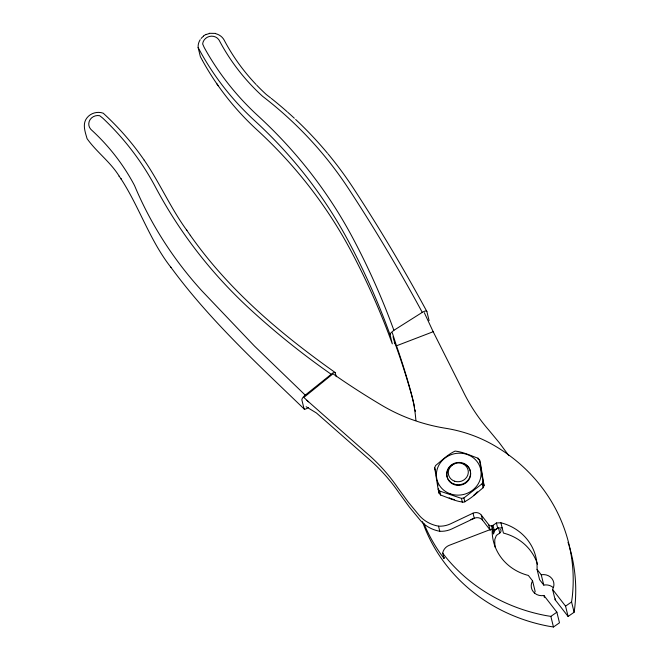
<?xml version="1.0" encoding="UTF-8"?>
<svg xmlns="http://www.w3.org/2000/svg" width="660" height="660" viewBox="0 0 660 660"><rect width="100%" height="100%" fill="white"/><g stroke="black" fill="none" stroke-linecap="round" stroke-linejoin="round"><path stroke-width="0.99" d="M202.48 60.555L200.359 56.62L198.124 47.52L198.181 45.499A13.777 12.812 -13.8 0 1 200.219 39.707M202.488 60.563A303.534 282.414 -13.8 0 0 257.111 129.97A505.461 470.283 -13.8 0 1 351.128 251.171A828.374 770.731 -13.8 0 1 388.864 334.587L392.312 343.852L390.076 334.752L391.025 332.722L393.904 330.305L422.268 312.378A4.95 1.708 -34.9 0 1 426.871 311.503L429.099 320.611M308.129 401.412L365.549 452.158A198.239 184.445 -13.8 0 1 397.782 487.765L408.119 501.938L419.298 515.51A34.139 31.762 -13.8 0 0 438.52 526.152A22.96 21.359 -13.8 0 0 450.59 523.817L473.014 513.175A6.839 6.369 -13.8 0 1 481.338 515.122L488.738 524.692A2.995 2.788 -13.8 0 0 492.995 525.352L496.419 522.967L500.899 522.769A51.331 47.759 -13.8 0 1 537.058 569.382L541.241 574.794A10.923 10.164 -13.8 0 1 551.941 578.606A10.923 10.164 -13.8 0 1 552.585 589.421L555.118 599.734L568.095 616.457L574.109 612.257L571.577 601.953L572.212 597.391A175.164 162.97 -13.8 0 0 494.348 445.574A140.687 130.894 -13.8 0 0 445.665 428.282A181.005 168.407 -13.8 0 1 381.818 405.314A831.212 773.371 -13.8 0 1 341.806 379.904L332.962 373.816L303.864 397.452L308.591 401.841M574.109 612.257L574.744 607.695A175.164 162.97 -13.8 0 0 569.176 546.018M434.668 467.75L435.575 465.547C441.796 460.49 447.81 454.443 455.062 451.102C462.932 451.844 470.539 455.573 478.03 458.221L479.581 459.995L480.562 464.005L484.044 485.537L483.136 487.74C476.916 492.797 470.902 498.844 463.65 502.186C455.779 501.443 448.173 497.714 440.682 495.066L439.131 493.292L438.149 489.283L434.668 467.75L435.262 470.151M438.149 489.283L439.7 491.056L461.439 498.374L463.897 497.954L482.146 483.731L483.062 481.528L479.581 459.995M308.269 407.443A4.942 1.617 -42.4 0 1 304.046 408.771L301.884 399.968A4.942 1.617 -42.4 0 1 305.242 395.134L333.028 372.842L335.082 372.446L336.286 376.703M492.673 531.019A2.995 2.788 -13.8 0 0 494.249 530.458L497.673 528.074L502.153 527.868M500.61 529.328A2.995 2.788 -13.8 0 1 499.768 533.057L496.345 535.441L494.81 539.434A51.331 47.759 -13.8 0 0 495.165 547.288M442.712 553.163L444.312 555.299A175.164 162.97 -13.8 0 0 546.076 615.607L550.861 616.39L556.875 612.199L543.906 595.477A10.923 10.164 -13.8 0 1 533.206 591.657A10.923 10.164 -13.8 0 1 532.554 580.841L528.363 575.446A51.331 47.759 -13.8 0 1 492.203 528.833L449.262 545.308A10.296 9.578 -13.8 0 0 442.712 553.163L443.99 558.368A10.296 9.578 -13.8 0 1 444.163 557.518M568.095 616.457L565.562 606.144L571.577 601.953M422.483 521.631A175.164 162.97 -13.8 0 0 548.683 626.216L553.468 627L559.482 622.809L556.875 612.199M203.462 35.912L206.209 34.287M394.878 343.687L394.746 342.614M415.915 420.577A181.005 168.407 -13.8 0 0 410.726 391.264A831.212 773.371 -13.8 0 0 397.072 347.474L396.487 345.807L433.183 331.724L462.742 390.514A198.239 184.445 -13.8 0 0 488.986 430.295L499.273 442.712L508.843 455.639M470.877 519.544L474.647 518.125A6.839 6.369 -13.8 0 1 482.592 520.22L489.992 529.798A2.995 2.788 -13.8 0 0 490.38 530.252M209.261 33.297L215.614 33.413M306.149 406.733L316.429 412.987L366.803 457.264A198.239 184.445 -13.8 0 1 399.036 492.871L409.373 507.037L420.552 520.616A34.139 31.762 -13.8 0 0 439.774 531.259A22.96 21.359 -13.8 0 0 451.844 528.924L474.268 518.273L473.014 513.175M335.082 372.446C280.723 333.943 228.797 290.177 190.286 235.282L190.542 235.653L186.615 230.035L186.871 230.398C170.643 208.213 159.786 182.754 144.202 160.174M331.039 374.171L323.623 368.915A833.341 775.351 -13.8 0 1 250.445 309.54A510.329 474.82 -13.8 0 1 155.537 187.176A298.666 277.885 -13.8 0 0 102.787 118.156L99.726 115.723A8.827 8.217 -13.8 0 0 90.189 119.493A8.827 8.217 -13.8 0 0 90.618 129.071L91.352 129.83A228.541 212.636 -13.8 0 1 134.541 185.551A414.645 385.795 -13.8 0 0 201.91 290.87L254.405 346.013L305.242 395.125M394.259 342.457L394.729 342.325L394.911 343.076L394.639 342.68M270.542 97.828L266.392 94.594A223.591 208.032 -13.8 0 1 256.732 85.181M306.916 400.29L307.758 401.065M304.293 409.117C257.614 364.072 209.278 319.696 170.816 267.168M552.585 589.421L565.562 606.144M553.146 587.507A10.923 10.164 -13.8 0 0 543.774 585.098L539.591 579.694L537.058 569.382M443.99 558.368L440.88 554.218A175.164 162.97 -13.8 0 1 423.926 523.504M144.457 160.537C132.594 143.245 118.709 127.355 103.232 113.198C97.54 111.144 90.676 113.017 86.98 117.851C82.013 123.907 85.239 132.107 87.07 138.658C96.517 152.081 110.74 162.179 119.41 176.55L119.155 176.187L121.052 178.918L120.805 178.555C139.458 207.108 149.754 240.463 171.064 267.539M216.579 83.399L218.138 85.726M426.863 311.503C404.044 269.305 379.467 228.047 353.183 187.91A419.405 390.217 -13.8 0 0 327.962 153.796M422.268 312.378C399.44 270.138 374.847 228.838 348.546 188.669A414.645 385.795 -13.8 0 0 262.589 96.302A228.541 212.636 -13.8 0 1 219.359 40.615L218.823 39.724A8.827 8.217 -13.8 0 0 209.302 36.473A8.827 8.217 -13.8 0 0 202.653 43.981L204.204 47.47A298.666 277.885 -13.8 0 0 257.961 115.781A510.329 474.82 -13.8 0 1 352.869 238.144A833.341 775.351 -13.8 0 1 390.835 322.063L393.904 330.305M198.124 47.52L200.244 51.447A303.55 282.43 -13.8 0 0 254.875 120.862A505.461 470.283 -13.8 0 1 348.892 242.071A828.374 770.731 -13.8 0 1 386.628 325.487L390.076 334.752M424.297 312.659L433.183 331.724M394.02 340.618L393.038 336.674M394.259 341.286L396.223 346.698A831.212 773.371 -13.8 0 1 412.046 396.668A181.005 168.407 -13.8 0 1 413.407 401.907M392.287 332.731L396.487 345.807M541.241 574.794L543.774 585.098M550.861 616.39L553.468 627M543.906 595.477L544.376 597.407M532.554 580.841L535.161 591.451A10.923 10.164 -13.8 0 0 534.352 593.224M500.899 522.769L503.431 533.074A51.331 47.759 -13.8 0 1 537.512 564.201M499.768 533.057L498.44 527.654L495.016 530.038L493.482 534.031L492.203 528.833M496.419 522.967L497.673 528.074M478.03 458.221L478.417 459.822M483.062 481.528L484.044 485.537M492.995 525.352L494.249 530.458M482.146 483.731L483.136 487.74M488.631 524.527L489.992 529.798M481.338 515.122L482.592 520.22M463.897 497.954L464.879 501.963M461.439 498.374L462.421 502.384M439.7 491.056L440.682 495.066M438.52 526.152L439.774 531.259M435.658 471.76L435.905 473.253M436.293 475.612L436.565 477.221M437.646 483.862L437.935 485.678M438.38 488.449L439.131 493.292M482.196 476.207A22.448 20.881 -13.8 0 1 482.32 478.03M477.361 491.749A22.448 20.881 -13.8 0 1 473.905 495.074M454.583 499.645A22.448 20.881 -13.8 0 1 449.155 497.813M469.689 469.342A11.979 11.146 -13.8 0 1 458.972 485.347A11.979 11.146 -13.8 0 1 447.637 470.423M448.058 469.516A11.979 11.146 -13.8 0 1 453.973 464.054M464.054 463.972A11.979 11.146 -13.8 0 1 465.836 464.937M466.645 465.523A11.979 11.146 -13.8 0 1 469.227 468.484M413.614 402.79A181.005 168.407 -13.8 0 1 414.579 407.203M415.099 409.86A181.005 168.407 -13.8 0 1 415.421 411.634M201.16 38.445A13.777 12.812 -13.8 0 1 203.47 36.242M206.25 34.6A13.777 12.812 -13.8 0 1 209.344 33.594M215.77 33.718A13.777 12.812 -13.8 0 1 223.393 38.849L224.144 40.078A223.591 208.032 -13.8 0 0 256.063 84.48M271.243 98.381A419.405 390.217 -13.8 0 1 287.05 111.631M287.719 112.225A419.405 390.217 -13.8 0 1 294.343 118.239M295.647 119.46A419.405 390.217 -13.8 0 1 327.393 153.112M568.004 542.314A175.164 162.97 -13.8 0 1 568.895 545.094M555.571 598.859A10.923 10.164 -13.8 0 1 555.118 599.734M491.84 525.855L493.094 530.962L491.84 525.855M450.582 493.936A22.448 20.881 -13.8 0 0 480.859 470.341A22.448 20.881 -13.8 0 0 444.807 458.205A22.448 20.881 -13.8 0 0 450.582 493.936M454.253 484.159A11.979 11.146 -13.8 0 0 470.415 471.57A11.979 11.146 -13.8 0 0 451.168 465.094A11.979 11.146 -13.8 0 0 454.253 484.159M454.641 481.214A10.065 9.364 -13.8 0 0 468.212 470.638A10.065 9.364 -13.8 0 0 452.05 465.193A10.065 9.364 -13.8 0 0 454.641 481.214"/></g></svg>
